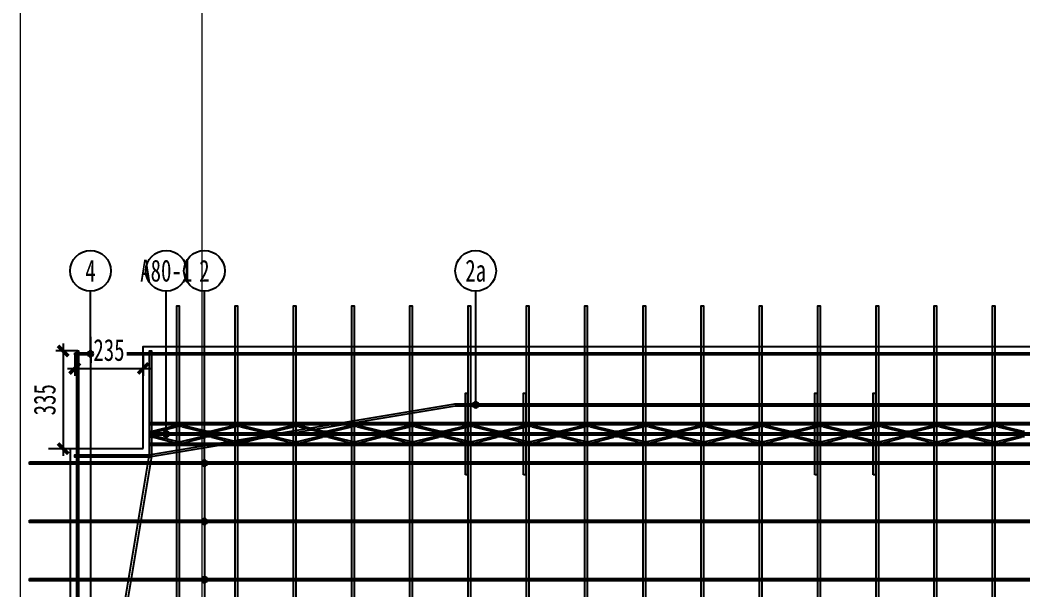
# Model space of a CAD drawing. Extents: x -524 to 129100, y -10500 to 1.
# Drawn here: x 22850 to 26293, y -7306 to -5351 of the extents above; entities that cross this region are included whole.
import ezdxf

# ---------------------------------------------------------------- set-up
doc = ezdxf.new("R2010")
doc.units = 0
doc.header["$LTSCALE"] = 250
doc.linetypes.add('BeePC_CENTER', pattern=[2, 1.25, -0.25, 0.25, -0.25])
doc.layers.get('0').update_dxf_attribs({"linetype": 'CONTINUOUS'})
doc.layers.get('Defpoints').update_dxf_attribs({"linetype": 'CONTINUOUS'})
for name, color, linetype in [('BeePC-CC', 171, 'CONTINUOUS'), ('BeePC-CCBZ', 110, 'CONTINUOUS'), ('BeePC-GJ-LEVEL', 141, 'CONTINUOUS'), ('BeePC-GJ-Truss', 185, 'CONTINUOUS'), ('BeePC-TONG-ZT', 50, 'CONTINUOUS')]:
    doc.layers.add(name, color=color, linetype=linetype)
doc.layers.add('G-ANNO-TTLB', color=7, linetype='CONTINUOUS', lineweight=9)
doc.layers.add('G-ANNO-TTLB-THIN', color=7, linetype='CONTINUOUS', lineweight=9)
doc.styles.add('BeePC_Dim', font='simfang.ttf', dxfattribs={"width": 0.7})
doc.styles.add('通用样式', font='simfang.ttf', dxfattribs={"width": 0.7})
doc.dimstyles.new('BeePC_DIM_25_25', dxfattribs={"dimtxt": 75, "dimasz": 25, "dimexe": 25, "dimexo": 0, "dimgap": 25, "dimtad": 1, "dimdec": 0, "dimzin": 0, "dimdsep": 46, "dimtxsty": 'BeePC_Dim', "dimblk": 'ARCHTICK', "dimcen": 0, "dimdle": 25, "dimclrt": 7, "dimadec": 0, "dimazin": 0, "dimtfac": 1, "dimtdec": 0, "dimtix": 1, "dimtmove": 2, "dimatfit": 3, "dimfxl": 250, "dimfxlon": 1, "dimtfill": 1, "dimtolj": 1, "dimtzin": 0, "dimarcsym": 0})

# ---------------------------------------------------------------- blocks, each defined once
blk = doc.blocks.new('A2-嗡嗡 - A2_嗡嗡-493291-DB1详图')
at = {"layer": 'G-ANNO-TTLB'}
blk.add_line((27.5, -513), (27.5, -113), dxfattribs=at)
at = {"layer": 'G-ANNO-TTLB-THIN'}
blk.add_line((2.5, -103), (2.5, -523), dxfattribs=at)
blk = doc.blocks.new('_ArchTick')
at = {"color": 0, "linetype": 'ByBlock', "const_width": 0.5}
blk.add_lwpolyline([(-0.71, -0.71), (0.71, 0.71)], dxfattribs=at)
blk = doc.blocks.new('*D71')
at = {"layer": 'BeePC-CCBZ', "color": 0, "lineweight": -2, "transparency": 16777216}
for p, q in [((22997.8, -6460.9), (22997.8, -6845.9)), ((23047.8, -6485.9), (22972.8, -6485.9)), ((22947.8, -6820.9), (23022.8, -6820.9))]:
    blk.add_line(p, q, dxfattribs=at)
at = {"layer": 'Defpoints', "color": 0, "transparency": 16777216}
for p in [(23047.8, -6485.9), (22932.8, -6820.9), (22997.8, -6820.9)]:
    blk.add_point(p, dxfattribs=at)
at = {"layer": 'BeePC-CCBZ', "color": 0, "lineweight": -2, "transparency": 16777216, "xscale": 25, "yscale": 25, "zscale": 25}
for p, rotation in [((22997.8, -6485.9), 90), ((22997.8, -6820.9), 270)]:
    blk.add_blockref('_ArchTick', p, dxfattribs=dict(at, rotation=rotation))
at = {"layer": 'BeePC-CCBZ', "color": 7, "linetype": 'BeePC_CENTER', "transparency": 16777216, "insert": (22934.9, -6653.4), "char_height": 75, "attachment_point": 5, "rotation": 90, "style": 'BeePC_Dim', "bg_fill": 3, "box_fill_scale": 1.1, "bg_fill_color": 256, "bg_fill_true_color": 13158600, "bg_fill_transparency": 0}
blk.add_mtext('\\A1;335', dxfattribs=at)
blk = doc.blocks.new('*D72')
at = {"layer": 'BeePC-CCBZ', "color": 0, "lineweight": -2, "transparency": 16777216}
for p, q in [((23037.8, -6495.9), (23037.8, -6570.9)), ((23272.8, -6495.9), (23272.8, -6570.9)), ((23012.8, -6545.9), (23297.8, -6545.9))]:
    blk.add_line(p, q, dxfattribs=at)
at = {"layer": 'Defpoints', "color": 0, "transparency": 16777216}
for p in [(23272.8, -6430.9), (23037.8, -6495.9), (23272.8, -6545.9)]:
    blk.add_point(p, dxfattribs=at)
at = {"layer": 'BeePC-CCBZ', "color": 0, "lineweight": -2, "transparency": 16777216, "xscale": 25, "yscale": 25, "zscale": 25, "rotation": 180}
blk.add_blockref('_ArchTick', (23037.8, -6545.9), dxfattribs=at)
at = {"layer": 'BeePC-CCBZ', "color": 0, "lineweight": -2, "transparency": 16777216, "xscale": 25, "yscale": 25, "zscale": 25}
blk.add_blockref('_ArchTick', (23272.8, -6545.9), dxfattribs=at)
at = {"layer": 'BeePC-CCBZ', "color": 7, "linetype": 'BeePC_CENTER', "transparency": 16777216, "insert": (23155.3, -6483), "char_height": 75, "attachment_point": 5, "style": 'BeePC_Dim', "bg_fill": 3, "box_fill_scale": 1.1, "bg_fill_color": 256, "bg_fill_true_color": 13158600, "bg_fill_transparency": 0}
blk.add_mtext('\\A1;235', dxfattribs=at)
blk = doc.blocks.new('BeePC_TagPoint')
h = blk.add_hatch(color=256)
edge = h.paths.add_edge_path(flags=0)
edge.add_arc((0, 0), 10, 0, 180)
edge.add_arc((0, 0), 10, 180, 360)
blk.add_lwpolyline([(10, 0, 1), (-10, 0, 1)], format="xyb", close=True)

msp = doc.modelspace()

# ---------------------------------------------------------------- block references
at = {"xscale": 25, "yscale": 25, "zscale": 25}
msp.add_blockref('A2-嗡嗡 - A2_嗡嗡-493291-DB1详图', (22787.5, 2575), dxfattribs=at)

# ---------------------------------------------------------------- next in the draw order: linework, layer by layer
for points in [[(24378.6, -6910.9), (24378.6, -6630.9), (24386.6, -6630.9), (24386.6, -6910.9), (24378.6, -6910.9)], [(24578.6, -6910.9), (24578.6, -6630.9), (24586.6, -6630.9), (24586.6, -6910.9), (24578.6, -6910.9)], [(25578.6, -6910.9), (25578.6, -6630.9), (25586.6, -6630.9), (25586.6, -6910.9), (25578.6, -6910.9)], [(25778.6, -6910.9), (25778.6, -6630.9), (25786.6, -6630.9), (25786.6, -6910.9), (25778.6, -6910.9)]]:
    msp.add_lwpolyline(points)
at = {"layer": 'BeePC-CC'}
for p, q in [((23351.8, -6770.9), (23351.8, -6280.9)), ((23482.8, -6870.9), (23482.8, -6280.9)), ((24414.1, -6670.9), (24414.1, -6280.9)), ((23482.8, -6870.9), (23482.8, -7070.9)), ((23482.8, -7070.9), (23482.8, -7270.9)), ((23482.8, -7270.9), (23482.8, -7470.9))]:
    msp.add_line(p, q, dxfattribs=at)
for centre in [(23091.8, -6210.9), (23351.8, -6210.9), (23482.8, -6210.9), (24414.1, -6210.9)]:
    msp.add_circle(centre, 70, dxfattribs=at)
at = {"layer": 'BeePC-GJ-LEVEL'}
for points in [[(23388.6, -9341.9), (23388.6, -6330.9), (23396.6, -6330.9), (23396.6, -9341.9)], [(23588.6, -9341.9), (23588.6, -6330.9), (23596.6, -6330.9), (23596.6, -9341.9)], [(23788.6, -9341.9), (23788.6, -6330.9), (23796.6, -6330.9), (23796.6, -9341.9)], [(23988.6, -9341.9), (23988.6, -6330.9), (23996.6, -6330.9), (23996.6, -9341.9)], [(24188.6, -9341.9), (24188.6, -6330.9), (24196.6, -6330.9), (24196.6, -9341.9)], [(24388.6, -9341.9), (24388.6, -6330.9), (24396.6, -6330.9), (24396.6, -9341.9)], [(24588.6, -9341.9), (24588.6, -6330.9), (24596.6, -6330.9), (24596.6, -9341.9)], [(24788.6, -9341.9), (24788.6, -6330.9), (24796.6, -6330.9), (24796.6, -9341.9)], [(24988.6, -9341.9), (24988.6, -6330.9), (24996.6, -6330.9), (24996.6, -9341.9)], [(25188.6, -9341.9), (25188.6, -6330.9), (25196.6, -6330.9), (25196.6, -9341.9)], [(25388.6, -9341.9), (25388.6, -6330.9), (25396.6, -6330.9), (25396.6, -9341.9)], [(25588.6, -9341.9), (25588.6, -6330.9), (25596.6, -6330.9), (25596.6, -9341.9)], [(25788.6, -9341.9), (25788.6, -6330.9), (25796.6, -6330.9), (25796.6, -9341.9)], [(25988.6, -9341.9), (25988.6, -6330.9), (25996.6, -6330.9), (25996.6, -9341.9)], [(26188.6, -9341.9), (26188.6, -6330.9), (26196.6, -6330.9), (26196.6, -9341.9)], [(23037.8, -6492.9), (30527.4, -6492.9), (30527.4, -6498.9), (23037.8, -6498.9), (23037.8, -6492.9)], [(23044.8, -8855.9), (23044.8, -6485.9), (23050.8, -6485.9), (23050.8, -8855.9), (23044.8, -8855.9)], [(22882.8, -6866.9), (30732.4, -6866.9), (30732.4, -6874.9), (22882.8, -6874.9), (22882.8, -6866.9)], [(22882.8, -7066.9), (30732.4, -7066.9), (30732.4, -7074.9), (22882.8, -7074.9), (22882.8, -7066.9)], [(22882.8, -7266.9), (30732.4, -7266.9), (30732.4, -7274.9), (22882.8, -7274.9), (22882.8, -7266.9)]]:
    msp.add_lwpolyline(points, dxfattribs=at)
for points in [[(23188.6, -9341.9), (23188.6, -7475.4, -0.041526), (23188.9, -7471.5), (23293.6, -6846.9, 0.041526), (23293.8, -6844.2), (23293.8, -6485.9), (23301.8, -6485.9), (23301.8, -6844.2, -0.041526), (23301.5, -6848.2), (23196.8, -7472.8, 0.041526), (23196.6, -7475.4), (23196.6, -9341.9)], [(23298.8, -6841.7), (24342.2, -6667.3, -0.041439), (24346.1, -6666.9), (29469.4, -6666.9, -0.041439), (29473.4, -6667.3), (30516.8, -6841.7, 0.041439), (30519.4, -6841.9), (30527.4, -6841.9), (30527.4, -6849.9), (30519.4, -6849.9, -0.041439), (30515.5, -6849.6), (29472.1, -6675.2, 0.041439), (29469.4, -6674.9), (24346.1, -6674.9, 0.041439), (24343.5, -6675.2), (23300.1, -6849.6, -0.041439), (23296.1, -6849.9), (23037.8, -6849.9), (23037.8, -6841.9), (23296.1, -6841.9, 0.041439), (23298.8, -6841.7)]]:
    msp.add_lwpolyline(points, format="xyb", dxfattribs=at)
at = {"layer": 'BeePC-GJ-Truss'}
for points in [[(23297.8, -6730.9), (30482.8, -6730.9), (30482.8, -6738.9), (23297.8, -6738.9), (23297.8, -6730.9)], [(23297.8, -6760.9), (23301.1, -6760.9), (23304.3, -6760.6), (23308, -6759.8), (23387.6, -6740.1)], [(23297.8, -6766.9), (30482.8, -6766.9), (30482.8, -6774.9), (23297.8, -6774.9), (23297.8, -6766.9), (23301.2, -6766.8), (23304.4, -6766.4), (23308, -6765.8), (23387.6, -6746.1)], [(23408, -6740.1), (23487.6, -6759.8)], [(23408, -6746.1), (23487.6, -6765.8)], [(23508, -6759.8), (23587.6, -6740.1)], [(23508, -6765.8), (23587.6, -6746.1)], [(23608, -6740.1), (23687.6, -6759.8)], [(23608, -6746.1), (23687.6, -6765.8)], [(23708, -6759.8), (23787.6, -6740.1)], [(23708, -6765.8), (23787.6, -6746.1)], [(23808, -6740.1), (23887.6, -6759.8)], [(23808, -6746.1), (23887.6, -6765.8)], [(23908, -6759.8), (23987.6, -6740.1)], [(23908, -6765.8), (23987.6, -6746.1)], [(24008, -6740.1), (24087.6, -6759.8)], [(24008, -6746.1), (24087.6, -6765.8)], [(24108, -6759.8), (24187.6, -6740.1)], [(24108, -6765.8), (24187.6, -6746.1)], [(24208, -6740.1), (24287.6, -6759.8)], [(24208, -6746.1), (24287.6, -6765.8)], [(24308, -6759.8), (24387.6, -6740.1)], [(24308, -6765.8), (24387.6, -6746.1)], [(24408, -6740.1), (24487.6, -6759.8)], [(24408, -6746.1), (24487.6, -6765.8)], [(24508, -6759.8), (24587.6, -6740.1)], [(24508, -6765.8), (24587.6, -6746.1)], [(24608, -6740.1), (24687.6, -6759.8)], [(24608, -6746.1), (24687.6, -6765.8)], [(24708, -6759.8), (24787.6, -6740.1)], [(24708, -6765.8), (24787.6, -6746.1)], [(24808, -6740.1), (24887.6, -6759.8)], [(24808, -6746.1), (24887.6, -6765.8)], [(24908, -6759.8), (24987.6, -6740.1)], [(24908, -6765.8), (24987.6, -6746.1)], [(25008, -6740.1), (25087.6, -6759.8)], [(25008, -6746.1), (25087.6, -6765.8)], [(25108, -6759.8), (25187.6, -6740.1)], [(25108, -6765.8), (25187.6, -6746.1)], [(25208, -6740.1), (25287.6, -6759.8)], [(25208, -6746.1), (25287.6, -6765.8)], [(25308, -6759.8), (25387.6, -6740.1)], [(25308, -6765.8), (25387.6, -6746.1)], [(25408, -6740.1), (25487.6, -6759.8)], [(25408, -6746.1), (25487.6, -6765.8)], [(25508, -6759.8), (25587.6, -6740.1)], [(25508, -6765.8), (25587.6, -6746.1)], [(25608, -6740.1), (25687.6, -6759.8)], [(25608, -6746.1), (25687.6, -6765.8)], [(25708, -6759.8), (25787.6, -6740.1)], [(25708, -6765.8), (25787.6, -6746.1)], [(25808, -6740.1), (25887.6, -6759.8)], [(25808, -6746.1), (25887.6, -6765.8)], [(25908, -6759.8), (25987.6, -6740.1)], [(25908, -6765.8), (25987.6, -6746.1)], [(26008, -6740.1), (26087.6, -6759.8)], [(26008, -6746.1), (26087.6, -6765.8)], [(26108, -6759.8), (26187.6, -6740.1)], [(26108, -6765.8), (26187.6, -6746.1)], [(26208, -6740.1), (26287.6, -6759.8)], [(26208, -6746.1), (26287.6, -6765.8)], [(23297.8, -6774.9), (23301.2, -6775.1), (23304.4, -6775.4), (23308, -6776.1), (23387.6, -6795.8)], [(23297.8, -6780.9), (23301.8, -6781), (23304.9, -6781.4), (23308, -6782.1), (23387.6, -6801.8)], [(23408, -6795.8), (23487.6, -6776.1)], [(23408, -6801.8), (23487.6, -6782.1)], [(23508, -6776.1), (23587.6, -6795.8)], [(23508, -6782.1), (23587.6, -6801.8)], [(23608, -6795.8), (23687.6, -6776.1)], [(23608, -6801.8), (23687.6, -6782.1)], [(23708, -6776.1), (23787.6, -6795.8)], [(23708, -6782.1), (23787.6, -6801.8)], [(23808, -6795.8), (23887.6, -6776.1)], [(23808, -6801.8), (23887.6, -6782.1)], [(23908, -6776.1), (23987.6, -6795.8)], [(23908, -6782.1), (23987.6, -6801.8)], [(24008, -6795.8), (24087.6, -6776.1)], [(24008, -6801.8), (24087.6, -6782.1)], [(24108, -6776.1), (24187.6, -6795.8)], [(24108, -6782.1), (24187.6, -6801.8)], [(24208, -6795.8), (24287.6, -6776.1)], [(24208, -6801.8), (24287.6, -6782.1)], [(24308, -6776.1), (24387.6, -6795.8)], [(24308, -6782.1), (24387.6, -6801.8)], [(24408, -6795.8), (24487.6, -6776.1)], [(24408, -6801.8), (24487.6, -6782.1)], [(24508, -6776.1), (24587.6, -6795.8)], [(24508, -6782.1), (24587.6, -6801.8)], [(24608, -6795.8), (24687.6, -6776.1)], [(24608, -6801.8), (24687.6, -6782.1)], [(24708, -6776.1), (24787.6, -6795.8)], [(24708, -6782.1), (24787.6, -6801.8)], [(24808, -6795.8), (24887.6, -6776.1)], [(24808, -6801.8), (24887.6, -6782.1)], [(24908, -6776.1), (24987.6, -6795.8)], [(24908, -6782.1), (24987.6, -6801.8)], [(25008, -6795.8), (25087.6, -6776.1)], [(25008, -6801.8), (25087.6, -6782.1)], [(25108, -6776.1), (25187.6, -6795.8)], [(25108, -6782.1), (25187.6, -6801.8)], [(25208, -6795.8), (25287.6, -6776.1)], [(25208, -6801.8), (25287.6, -6782.1)], [(25308, -6776.1), (25387.6, -6795.8)], [(25308, -6782.1), (25387.6, -6801.8)], [(25408, -6795.8), (25487.6, -6776.1)], [(25408, -6801.8), (25487.6, -6782.1)], [(25508, -6776.1), (25587.6, -6795.8)], [(25508, -6782.1), (25587.6, -6801.8)], [(25608, -6795.8), (25687.6, -6776.1)], [(25608, -6801.8), (25687.6, -6782.1)], [(25708, -6776.1), (25787.6, -6795.8)], [(25708, -6782.1), (25787.6, -6801.8)], [(25808, -6795.8), (25887.6, -6776.1)], [(25808, -6801.8), (25887.6, -6782.1)], [(25908, -6776.1), (25987.6, -6795.8)], [(25908, -6782.1), (25987.6, -6801.8)], [(26008, -6795.8), (26087.6, -6776.1)], [(26008, -6801.8), (26087.6, -6782.1)], [(26108, -6776.1), (26187.6, -6795.8)], [(26108, -6782.1), (26187.6, -6801.8)], [(26208, -6795.8), (26287.6, -6776.1)], [(26208, -6801.8), (26287.6, -6782.1)], [(23297.8, -6802.9), (30482.8, -6802.9), (30482.8, -6810.9), (23297.8, -6810.9), (23297.8, -6802.9)]]:
    msp.add_lwpolyline(points, dxfattribs=at)
for centre, major_axis, start_param, end_param in [((23399, -6744.1), (18, 0), 1.635672, 2.256488), ((23396.6, -6748.4), (12, 0), 1.470144, 2.422017), ((23396.6, -6744.1), (18, 0), 0.885104, 1.50592), ((23399, -6748.4), (12, 0), 0.719576, 1.671449), ((23599, -6744.1), (18, 0), 1.635672, 2.256488), ((23596.6, -6748.4), (12, 0), 1.470144, 2.422017), ((23596.6, -6744.1), (18, 0), 0.885104, 1.50592), ((23599, -6748.4), (12, 0), 0.719576, 1.671449), ((23799, -6744.1), (18, 0), 1.635672, 2.256488), ((23796.6, -6748.4), (12, 0), 1.470144, 2.422017), ((23796.6, -6744.1), (18, 0), 0.885104, 1.50592), ((23799, -6748.4), (12, 0), 0.719576, 1.671449), ((23999, -6744.1), (18, 0), 1.635672, 2.256488), ((23996.6, -6748.4), (12, 0), 1.470144, 2.422017), ((23996.6, -6744.1), (18, 0), 0.885104, 1.50592), ((23999, -6748.4), (12, 0), 0.719576, 1.671449), ((24199, -6744.1), (18, 0), 1.635672, 2.256488), ((24196.6, -6748.4), (12, 0), 1.470144, 2.422017), ((24196.6, -6744.1), (18, 0), 0.885104, 1.50592), ((24199, -6748.4), (12, 0), 0.719576, 1.671449), ((24399, -6744.1), (18, 0), 1.635672, 2.256488), ((24396.6, -6748.4), (12, 0), 1.470144, 2.422017), ((24396.6, -6744.1), (18, 0), 0.885104, 1.50592), ((24399, -6748.4), (12, 0), 0.719576, 1.671449), ((24599, -6744.1), (18, 0), 1.635672, 2.256488), ((24596.6, -6748.4), (12, 0), 1.470144, 2.422017), ((24596.6, -6744.1), (18, 0), 0.885104, 1.50592), ((24599, -6748.4), (12, 0), 0.719576, 1.671449), ((24799, -6744.1), (18, 0), 1.635672, 2.256488), ((24796.6, -6748.4), (12, 0), 1.470144, 2.422017), ((24796.6, -6744.1), (18, 0), 0.885104, 1.50592), ((24799, -6748.4), (12, 0), 0.719576, 1.671449), ((24999, -6744.1), (18, 0), 1.635672, 2.256488), ((24996.6, -6748.4), (12, 0), 1.470144, 2.422017), ((24996.6, -6744.1), (18, 0), 0.885104, 1.50592), ((24999, -6748.4), (12, 0), 0.719576, 1.671449), ((25199, -6744.1), (18, 0), 1.635672, 2.256488), ((25196.6, -6748.4), (12, 0), 1.470144, 2.422017), ((25196.6, -6744.1), (18, 0), 0.885104, 1.50592), ((25199, -6748.4), (12, 0), 0.719576, 1.671449), ((25399, -6744.1), (18, 0), 1.635672, 2.256488), ((25396.6, -6748.4), (12, 0), 1.470144, 2.422017), ((25396.6, -6744.1), (18, 0), 0.885104, 1.50592), ((25399, -6748.4), (12, 0), 0.719576, 1.671449), ((25599, -6744.1), (18, 0), 1.635672, 2.256488), ((25596.6, -6748.4), (12, 0), 1.470144, 2.422017), ((25596.6, -6744.1), (18, 0), 0.885104, 1.50592), ((25599, -6748.4), (12, 0), 0.719576, 1.671449), ((25799, -6744.1), (18, 0), 1.635672, 2.256488), ((25796.6, -6748.4), (12, 0), 1.470144, 2.422017), ((25796.6, -6744.1), (18, 0), 0.885104, 1.50592), ((25799, -6748.4), (12, 0), 0.719576, 1.671449), ((25999, -6744.1), (18, 0), 1.635672, 2.256488), ((25996.6, -6748.4), (12, 0), 1.470144, 2.422017), ((25996.6, -6744.1), (18, 0), 0.885104, 1.50592), ((25999, -6748.4), (12, 0), 0.719576, 1.671449), ((26199, -6744.1), (18, 0), 1.635672, 2.256488), ((26196.6, -6748.4), (12, 0), 1.470144, 2.422017), ((26196.6, -6744.1), (18, 0), 0.885104, 1.50592), ((26199, -6748.4), (12, 0), 0.719576, 1.671449), ((23496.6, -6757.5), (12, 0), 3.861169, 4.813041), ((23499, -6761.8), (18, 0), 4.026697, 4.647513), ((23499, -6780.1), (18, 0), 1.635672, 2.256488), ((23496.6, -6784.4), (12, 0), 1.470144, 2.422017), ((23499, -6757.5), (12, 0), 4.611737, 5.563609), ((23496.6, -6761.8), (18, 0), 4.777265, 5.398081), ((23496.6, -6780.1), (18, 0), 0.885104, 1.50592), ((23499, -6784.4), (12, 0), 0.719576, 1.671449), ((23696.6, -6757.5), (12, 0), 3.861169, 4.813041), ((23699, -6761.8), (18, 0), 4.026697, 4.647513), ((23699, -6780.1), (18, 0), 1.635672, 2.256488), ((23696.6, -6784.4), (12, 0), 1.470144, 2.422017), ((23699, -6757.5), (12, 0), 4.611737, 5.563609), ((23696.6, -6761.8), (18, 0), 4.777265, 5.398081), ((23696.6, -6780.1), (18, 0), 0.885104, 1.50592), ((23699, -6784.4), (12, 0), 0.719576, 1.671449), ((23896.6, -6757.5), (12, 0), 3.861169, 4.813041), ((23899, -6761.8), (18, 0), 4.026697, 4.647513), ((23899, -6780.1), (18, 0), 1.635672, 2.256488), ((23896.6, -6784.4), (12, 0), 1.470144, 2.422017), ((23899, -6757.5), (12, 0), 4.611737, 5.563609), ((23896.6, -6761.8), (18, 0), 4.777265, 5.398081), ((23896.6, -6780.1), (18, 0), 0.885104, 1.50592), ((23899, -6784.4), (12, 0), 0.719576, 1.671449), ((24096.6, -6757.5), (12, 0), 3.861169, 4.813041), ((24099, -6761.8), (18, 0), 4.026697, 4.647513), ((24099, -6780.1), (18, 0), 1.635672, 2.256488), ((24096.6, -6784.4), (12, 0), 1.470144, 2.422017), ((24099, -6757.5), (12, 0), 4.611737, 5.563609), ((24096.6, -6761.8), (18, 0), 4.777265, 5.398081), ((24096.6, -6780.1), (18, 0), 0.885104, 1.50592), ((24099, -6784.4), (12, 0), 0.719576, 1.671449), ((24296.6, -6757.5), (12, 0), 3.861169, 4.813041), ((24299, -6761.8), (18, 0), 4.026697, 4.647513), ((24299, -6780.1), (18, 0), 1.635672, 2.256488), ((24296.6, -6784.4), (12, 0), 1.470144, 2.422017), ((24299, -6757.5), (12, 0), 4.611737, 5.563609), ((24296.6, -6761.8), (18, 0), 4.777265, 5.398081), ((24296.6, -6780.1), (18, 0), 0.885104, 1.50592), ((24299, -6784.4), (12, 0), 0.719576, 1.671449), ((24496.6, -6757.5), (12, 0), 3.861169, 4.813041), ((24499, -6761.8), (18, 0), 4.026697, 4.647513), ((24499, -6780.1), (18, 0), 1.635672, 2.256488), ((24496.6, -6784.4), (12, 0), 1.470144, 2.422017), ((24499, -6757.5), (12, 0), 4.611737, 5.563609), ((24496.6, -6761.8), (18, 0), 4.777265, 5.398081), ((24496.6, -6780.1), (18, 0), 0.885104, 1.50592), ((24499, -6784.4), (12, 0), 0.719576, 1.671449), ((24696.6, -6757.5), (12, 0), 3.861169, 4.813041), ((24699, -6761.8), (18, 0), 4.026697, 4.647513), ((24699, -6780.1), (18, 0), 1.635672, 2.256488), ((24696.6, -6784.4), (12, 0), 1.470144, 2.422017), ((24699, -6757.5), (12, 0), 4.611737, 5.563609), ((24696.6, -6761.8), (18, 0), 4.777265, 5.398081), ((24696.6, -6780.1), (18, 0), 0.885104, 1.50592), ((24699, -6784.4), (12, 0), 0.719576, 1.671449), ((24896.6, -6757.5), (12, 0), 3.861169, 4.813041), ((24899, -6761.8), (18, 0), 4.026697, 4.647513), ((24899, -6780.1), (18, 0), 1.635672, 2.256488), ((24896.6, -6784.4), (12, 0), 1.470144, 2.422017), ((24899, -6757.5), (12, 0), 4.611737, 5.563609), ((24896.6, -6761.8), (18, 0), 4.777265, 5.398081), ((24896.6, -6780.1), (18, 0), 0.885104, 1.50592), ((24899, -6784.4), (12, 0), 0.719576, 1.671449), ((25096.6, -6757.5), (12, 0), 3.861169, 4.813041), ((25099, -6761.8), (18, 0), 4.026697, 4.647513), ((25099, -6780.1), (18, 0), 1.635672, 2.256488), ((25096.6, -6784.4), (12, 0), 1.470144, 2.422017), ((25099, -6757.5), (12, 0), 4.611737, 5.563609), ((25096.6, -6761.8), (18, 0), 4.777265, 5.398081), ((25096.6, -6780.1), (18, 0), 0.885104, 1.50592), ((25099, -6784.4), (12, 0), 0.719576, 1.671449), ((25296.6, -6757.5), (12, 0), 3.861169, 4.813041), ((25299, -6761.8), (18, 0), 4.026697, 4.647513), ((25299, -6780.1), (18, 0), 1.635672, 2.256488), ((25296.6, -6784.4), (12, 0), 1.470144, 2.422017), ((25299, -6757.5), (12, 0), 4.611737, 5.563609), ((25296.6, -6761.8), (18, 0), 4.777265, 5.398081), ((25296.6, -6780.1), (18, 0), 0.885104, 1.50592), ((25299, -6784.4), (12, 0), 0.719576, 1.671449), ((25496.6, -6757.5), (12, 0), 3.861169, 4.813041), ((25499, -6761.8), (18, 0), 4.026697, 4.647513), ((25499, -6780.1), (18, 0), 1.635672, 2.256488), ((25496.6, -6784.4), (12, 0), 1.470144, 2.422017), ((25499, -6757.5), (12, 0), 4.611737, 5.563609), ((25496.6, -6761.8), (18, 0), 4.777265, 5.398081), ((25496.6, -6780.1), (18, 0), 0.885104, 1.50592), ((25499, -6784.4), (12, 0), 0.719576, 1.671449), ((25696.6, -6757.5), (12, 0), 3.861169, 4.813041), ((25699, -6761.8), (18, 0), 4.026697, 4.647513), ((25699, -6780.1), (18, 0), 1.635672, 2.256488), ((25696.6, -6784.4), (12, 0), 1.470144, 2.422017), ((25699, -6757.5), (12, 0), 4.611737, 5.563609), ((25696.6, -6761.8), (18, 0), 4.777265, 5.398081), ((25696.6, -6780.1), (18, 0), 0.885104, 1.50592), ((25699, -6784.4), (12, 0), 0.719576, 1.671449), ((25896.6, -6757.5), (12, 0), 3.861169, 4.813041), ((25899, -6761.8), (18, 0), 4.026697, 4.647513), ((25899, -6780.1), (18, 0), 1.635672, 2.256488), ((25896.6, -6784.4), (12, 0), 1.470144, 2.422017), ((25899, -6757.5), (12, 0), 4.611737, 5.563609), ((25896.6, -6761.8), (18, 0), 4.777265, 5.398081), ((25896.6, -6780.1), (18, 0), 0.885104, 1.50592), ((25899, -6784.4), (12, 0), 0.719576, 1.671449), ((26096.6, -6757.5), (12, 0), 3.861169, 4.813041), ((26099, -6761.8), (18, 0), 4.026697, 4.647513), ((26099, -6780.1), (18, 0), 1.635672, 2.256488), ((26096.6, -6784.4), (12, 0), 1.470144, 2.422017), ((26099, -6757.5), (12, 0), 4.611737, 5.563609), ((26096.6, -6761.8), (18, 0), 4.777265, 5.398081), ((26096.6, -6780.1), (18, 0), 0.885104, 1.50592), ((26099, -6784.4), (12, 0), 0.719576, 1.671449), ((26296.6, -6757.5), (12, 0), 3.861169, 4.813041), ((26299, -6761.8), (18, 0), 4.026697, 4.647513), ((26299, -6780.1), (18, 0), 1.635672, 2.256488), ((26296.6, -6784.4), (12, 0), 1.470144, 2.422017), ((23396.6, -6793.5), (12, 0), 3.861169, 4.813041), ((23399, -6797.8), (18, 0), 4.026697, 4.647513), ((23399, -6793.5), (12, 0), 4.611737, 5.563609), ((23396.6, -6797.8), (18, 0), 4.777265, 5.398081), ((23596.6, -6793.5), (12, 0), 3.861169, 4.813041), ((23599, -6797.8), (18, 0), 4.026697, 4.647513), ((23599, -6793.5), (12, 0), 4.611737, 5.563609), ((23596.6, -6797.8), (18, 0), 4.777265, 5.398081), ((23796.6, -6793.5), (12, 0), 3.861169, 4.813041), ((23799, -6797.8), (18, 0), 4.026697, 4.647513), ((23799, -6793.5), (12, 0), 4.611737, 5.563609), ((23796.6, -6797.8), (18, 0), 4.777265, 5.398081), ((23996.6, -6793.5), (12, 0), 3.861169, 4.813041), ((23999, -6797.8), (18, 0), 4.026697, 4.647513), ((23999, -6793.5), (12, 0), 4.611737, 5.563609), ((23996.6, -6797.8), (18, 0), 4.777265, 5.398081), ((24196.6, -6793.5), (12, 0), 3.861169, 4.813041), ((24199, -6797.8), (18, 0), 4.026697, 4.647513), ((24199, -6793.5), (12, 0), 4.611737, 5.563609), ((24196.6, -6797.8), (18, 0), 4.777265, 5.398081), ((24396.6, -6793.5), (12, 0), 3.861169, 4.813041), ((24399, -6797.8), (18, 0), 4.026697, 4.647513), ((24399, -6793.5), (12, 0), 4.611737, 5.563609), ((24396.6, -6797.8), (18, 0), 4.777265, 5.398081), ((24596.6, -6793.5), (12, 0), 3.861169, 4.813041), ((24599, -6797.8), (18, 0), 4.026697, 4.647513), ((24599, -6793.5), (12, 0), 4.611737, 5.563609), ((24596.6, -6797.8), (18, 0), 4.777265, 5.398081), ((24796.6, -6793.5), (12, 0), 3.861169, 4.813041), ((24799, -6797.8), (18, 0), 4.026697, 4.647513), ((24799, -6793.5), (12, 0), 4.611737, 5.563609), ((24796.6, -6797.8), (18, 0), 4.777265, 5.398081), ((24996.6, -6793.5), (12, 0), 3.861169, 4.813041), ((24999, -6797.8), (18, 0), 4.026697, 4.647513), ((24999, -6793.5), (12, 0), 4.611737, 5.563609), ((24996.6, -6797.8), (18, 0), 4.777265, 5.398081), ((25196.6, -6793.5), (12, 0), 3.861169, 4.813041), ((25199, -6797.8), (18, 0), 4.026697, 4.647513), ((25199, -6793.5), (12, 0), 4.611737, 5.563609), ((25196.6, -6797.8), (18, 0), 4.777265, 5.398081), ((25396.6, -6793.5), (12, 0), 3.861169, 4.813041), ((25399, -6797.8), (18, 0), 4.026697, 4.647513), ((25399, -6793.5), (12, 0), 4.611737, 5.563609), ((25396.6, -6797.8), (18, 0), 4.777265, 5.398081), ((25596.6, -6793.5), (12, 0), 3.861169, 4.813041), ((25599, -6797.8), (18, 0), 4.026697, 4.647513), ((25599, -6793.5), (12, 0), 4.611737, 5.563609), ((25596.6, -6797.8), (18, 0), 4.777265, 5.398081), ((25796.6, -6793.5), (12, 0), 3.861169, 4.813041), ((25799, -6797.8), (18, 0), 4.026697, 4.647513), ((25799, -6793.5), (12, 0), 4.611737, 5.563609), ((25796.6, -6797.8), (18, 0), 4.777265, 5.398081), ((25996.6, -6793.5), (12, 0), 3.861169, 4.813041), ((25999, -6797.8), (18, 0), 4.026697, 4.647513), ((25999, -6793.5), (12, 0), 4.611737, 5.563609), ((25996.6, -6797.8), (18, 0), 4.777265, 5.398081), ((26196.6, -6793.5), (12, 0), 3.861169, 4.813041), ((26199, -6797.8), (18, 0), 4.026697, 4.647513), ((26199, -6793.5), (12, 0), 4.611737, 5.563609), ((26196.6, -6797.8), (18, 0), 4.777265, 5.398081)]:
    msp.add_ellipse(centre, major_axis=major_axis, ratio=0.288551, start_param=start_param, end_param=end_param, dxfattribs=at)
at = {"layer": 'BeePC-TONG-ZT'}
msp.add_lwpolyline([(23272.8, -6820.9), (23272.8, -6470.9), (30542.4, -6470.9), (30542.4, -8870.9), (23022.8, -8870.9), (23022.8, -6820.9), (23272.8, -6820.9)], dxfattribs=at)

# ---------------------------------------------------------------- next in the draw order: block references
at = {"layer": 'BeePC-CC'}
for p in [(24414.1, -6670.9), (23351.8, -6770.9), (23482.8, -6870.9), (23482.8, -7070.9), (23482.8, -7270.9)]:
    msp.add_blockref('BeePC_TagPoint', p, dxfattribs=at)

# ---------------------------------------------------------------- next in the draw order: texts
at = {"layer": 'BeePC-CC', "char_height": 75, "attachment_point": 5, "style": '通用样式'}
for s, insert in [('4', (23091.8, -6210.9)), ('A80-1', (23351.8, -6210.9)), ('2', (23482.8, -6210.9)), ('2a', (24414.1, -6210.9))]:
    msp.add_mtext(s, dxfattribs=dict(at, insert=insert))

# ---------------------------------------------------------------- next in the draw order: dimensions: what is measured, and where the dimension line sits
at = {"layer": 'BeePC-CCBZ'}
dim = msp.add_linear_dim(base=(22997.8, -6820.9), p1=(23047.8, -6485.9), p2=(22932.8, -6820.9), angle=90, dimstyle='BeePC_DIM_25_25', override={"dimfxl": 50}, dxfattribs=at)
dim.commit()
dim.dimension.update_dxf_attribs({"geometry": '*D71', "text_midpoint": (22934.9, -6653.4)})

# ---------------------------------------------------------------- next in the draw order: dimensions: what is measured, and where the dimension line sits
dim = msp.add_linear_dim(base=(23272.8, -6545.9), p1=(23037.8, -6495.9), p2=(23272.8, -6430.9), angle=0, dimstyle='BeePC_DIM_25_25', override={"dimfxl": 50}, dxfattribs=at)
dim.commit()
dim.dimension.update_dxf_attribs({"geometry": '*D72', "text_midpoint": (23155.3, -6483)})

# ---------------------------------------------------------------- next in the draw order: linework, layer by layer
at = {"layer": 'BeePC-CC'}
for q in [(23091.8, -6280.9), (23091.8, -8845.9)]:
    msp.add_line((23091.8, -6495.9), q, dxfattribs=at)

# ---------------------------------------------------------------- next in the draw order: block references
msp.add_blockref('BeePC_TagPoint', (23091.8, -6495.9), dxfattribs=at)

doc.saveas('drawing.dxf')
